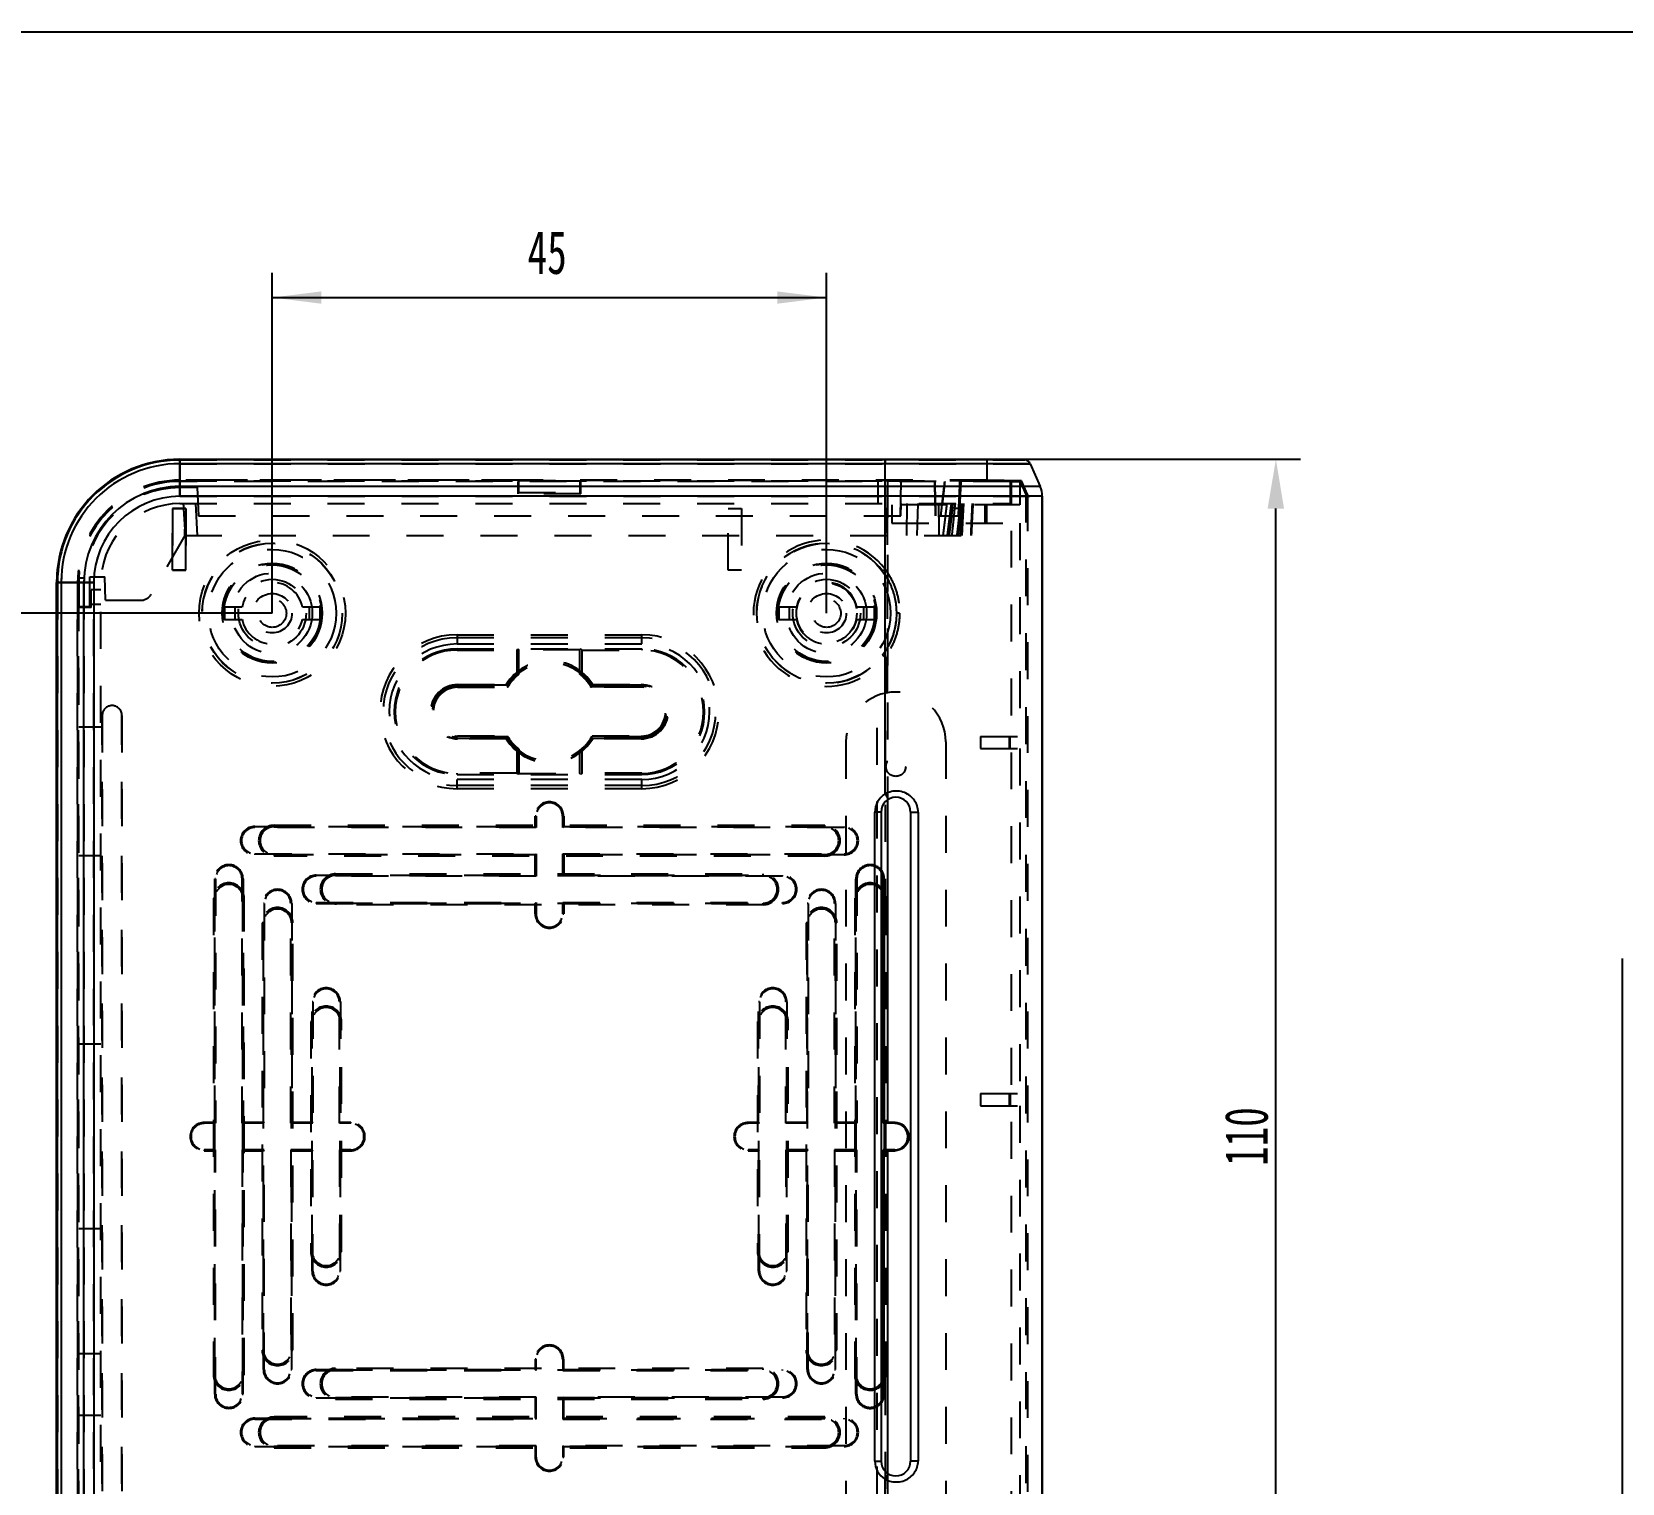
# Model space of a CAD drawing. Header units: millimetres. Extents: x 70 to 542, y 32 to 464.
# Drawn here: x 143.2 to 272.3, y 346.6 to 464.5 of the extents above; entities that cross this region are included whole.
import ezdxf

# ---------------------------------------------------------------- set-up
doc = ezdxf.new("R2010")
doc.units = ezdxf.units.MM
doc.header["$PDSIZE"] = -5
doc.linetypes.add('EB_DASH', pattern=[6, 3, -3])
doc.layers.get('Defpoints').update_dxf_attribs({"linetype": 'CONTINUOUS'})
for name, color, linetype in [('1', 7, 'CONTINUOUS'), ('1_DXF_CONTINUOUS_LINE', 7, 'CONTINUOUS'), ('1_DXF_HIDDEN_LINE', 7, 'CONTINUOUS'), ('2_DXF_CONTINUOUS_LINE', 7, 'CONTINUOUS'), ('2_DXF_HIDDEN_LINE', 7, 'CONTINUOUS'), ('3_DXF_HIDDEN_LINE', 7, 'CONTINUOUS'), ('4_DXF_HIDDEN_LINE', 7, 'CONTINUOUS'), ('CAXA4', 3, 'CONTINUOUS'), ('TOP', 7, 'CONTINUOUS')]:
    doc.layers.add(name, color=color, linetype=linetype)
doc.styles.add('标准', font='', dxfattribs={"width": 0.667})
doc.styles.get('标准').set_extended_font_data('仿宋_GB2312')
doc.dimstyles.new('标准', dxfattribs={"dimtxt": 3.5, "dimasz": 4, "dimexe": 2, "dimexo": 0, "dimtad": 1, "dimdec": 1, "dimdsep": 46, "dimtxsty": '标准', "dimcen": 0, "dimdle": 6, "dimazin": 0, "dimtfac": 1, "dimtdec": 3, "dimtmove": 0, "dimatfit": 3, "dimfxl": 1, "dimtolj": 1, "dimtzin": 0, "dimarcsym": 0})

# ---------------------------------------------------------------- blocks, each defined once
blk = doc.blocks.new('*D0')
at = {"layer": 'CAXA4', "linetype": 'Continuous'}
for points in [[(162.71, 442.87), (166.71, 442.37), (166.71, 443.37)], [(207.71, 442.87), (203.71, 442.37), (203.71, 443.37)]]:
    blk.add_hatch(color=0, dxfattribs=at).paths.add_polyline_path(points, flags=0)
at = {"layer": 'CAXA4', "color": 0, "linetype": 'Continuous'}
for p, q in [((162.71, 417.24), (162.71, 444.87)), ((207.71, 417.24), (207.71, 444.87)), ((162.71, 442.87), (207.71, 442.87))]:
    blk.add_line(p, q, dxfattribs=at)
at = {"layer": 'CAXA4', "color": 0, "linetype": 'Continuous', "insert": (183.44, 448.29), "char_height": 3.5, "attachment_point": 1, "style": '标准'}
blk.add_mtext('\\f仿宋_GB2312|b0|i0|p34;45', dxfattribs=at)
blk = doc.blocks.new('*D1')
at = {"layer": 'CAXA4', "linetype": 'Continuous'}
for points in [[(129.01, 417.24), (128.51, 413.24), (129.51, 413.24)], [(129.01, 332.24), (128.51, 336.24), (129.51, 336.24)]]:
    blk.add_hatch(color=0, dxfattribs=at).paths.add_polyline_path(points, flags=0)
at = {"layer": 'CAXA4', "color": 0, "linetype": 'Continuous'}
for p, q in [((162.71, 417.24), (127.01, 417.24)), ((129.01, 417.24), (129.01, 332.24)), ((162.71, 332.24), (127.01, 332.24))]:
    blk.add_line(p, q, dxfattribs=at)
at = {"layer": 'CAXA4', "color": 0, "linetype": 'Continuous', "insert": (123.59, 372.97), "char_height": 3.5, "attachment_point": 1, "rotation": 90, "style": '标准'}
blk.add_mtext('\\f仿宋_GB2312|b0|i0|p34;85', dxfattribs=at)
blk = doc.blocks.new('*D10')
at = {"layer": 'Defpoints', "color": 0}
for p in [(187.96, 429.74), (244.18, 429.74), (187.96, 319.74)]:
    blk.add_point(p, dxfattribs=at)
at = {"layer": 'TOP', "color": 0, "lineweight": -2}
for p, q in [((187.96, 429.74), (246.18, 429.74)), ((244.18, 323.74), (244.18, 425.74)), ((187.96, 319.74), (246.18, 319.74))]:
    blk.add_line(p, q, dxfattribs=at)
at = {"layer": 'TOP', "color": 0}
for points in [[(243.51, 425.74), (244.84, 425.74), (244.18, 429.74)], [(243.51, 323.74), (244.84, 323.74), (244.18, 319.74)]]:
    blk.add_solid(points, dxfattribs=at)
at = {"layer": 'TOP', "color": 0, "insert": (241.8, 374.74), "char_height": 3.5, "attachment_point": 5, "rotation": 90, "style": '标准'}
blk.add_mtext('\\A1;110', dxfattribs=at)

msp = doc.modelspace()

# ---------------------------------------------------------------- linework, layer by layer
at = {"layer": '1', "color": 7, "linetype": 'Continuous'}
msp.add_line((272.29, 389.21), (272.29, 285.24), dxfattribs=at)
at = {"layer": '1_DXF_CONTINUOUS_LINE', "color": 7, "linetype": 'Continuous'}
for p, q in [((224.24, 429.38), (225.05, 427.53)), ((225.21, 322.76), (225.21, 426.73)), ((212.66, 402.08), (212.66, 375.9)), ((212.39, 395.67), (212.31, 395.67)), ((212.31, 375.82), (212.31, 395.67)), ((212.39, 395.67), (212.39, 375.9)), ((212.39, 394.09), (212.37, 394.09)), ((212.37, 394.09), (212.37, 375.87)), ((212.39, 375.9), (212.31, 375.82)), ((213.24, 375.82), (212.31, 375.82)), ((212.39, 375.9), (212.66, 375.9)), ((213.24, 375.82), (213.24, 375.9)), ((213.24, 373.67), (212.31, 373.67)), ((212.31, 373.67), (212.39, 373.59)), ((212.31, 373.67), (212.31, 353.82)), ((212.37, 355.39), (212.37, 373.62)), ((212.39, 373.59), (212.66, 373.59)), ((212.39, 353.82), (212.39, 373.59)), ((212.66, 373.59), (212.66, 347.41)), ((213.24, 373.59), (213.24, 373.67)), ((212.37, 355.39), (212.39, 355.39)), ((212.31, 353.82), (212.39, 353.82))]:
    msp.add_line(p, q, dxfattribs=at)
for centre, radius, start, end in [((223.78, 429.18), 0.5, 23.5404, 88.7297), ((223.21, 426.73), 2, 0.0047, 23.5438), ((211.24, 395.67), 1.15, 0, 39.1716), ((211.24, 395.67), 1.07, 0, 32.5639), ((213.24, 374.74), 1.07, 270, 90), ((211.24, 353.82), 1.15, 320.718, 360), ((211.24, 353.82), 1.07, 327.2875, 360)]:
    msp.add_arc(centre, radius, start, end, dxfattribs=at)
for points, knots in [([(212.66, 375.9), (212.73, 375.9), (212.86, 375.9), (213.05, 375.9), (213.18, 375.9), (213.24, 375.9)], [0, 0, 0, 0, 0.1917676, 0.3834291, 0.5750007, 0.5750007, 0.5750007, 0.5750007]), ([(213.24, 375.9), (213.37, 375.9), (213.64, 375.85), (213.99, 375.65), (214.25, 375.33), (214.39, 374.95), (214.39, 374.54), (214.25, 374.15), (213.99, 373.84), (213.64, 373.64), (213.37, 373.59), (213.24, 373.59)], [0, 0, 0, 0, 0.390692, 0.793162, 1.195549, 1.596452, 1.996956, 2.397821, 2.800331, 3.202329, 3.592027, 3.592027, 3.592027, 3.592027]), ([(212.66, 373.59), (212.73, 373.59), (212.86, 373.59), (213.05, 373.59), (213.18, 373.59), (213.24, 373.59)], [0, 0, 0, 0, 0.1917676, 0.3834291, 0.5750007, 0.5750007, 0.5750007, 0.5750007])]:
    msp.add_open_spline(points, degree=3, knots=knots, dxfattribs=at)
at = {"layer": '1_DXF_HIDDEN_LINE', "color": 8, "linetype": 'EB_DASH'}
for p, q in [((155.21, 429.74), (155.21, 429.68)), ((155.21, 429.74), (220.71, 429.74)), ((155.21, 429.68), (223.79, 429.68)), ((155.22, 426.73), (155.22, 429.38)), ((155.22, 429.38), (224.24, 429.38)), ((212.46, 427.53), (212.46, 429.74)), ((220.71, 429.74), (220.71, 428.04)), ((220.71, 429.74), (223.79, 429.68)), ((182.71, 428.04), (155.21, 428.04)), ((155.21, 427.99), (212.46, 427.99)), ((225.05, 427.53), (155.22, 427.53)), ((182.71, 428.04), (182.71, 427.04)), ((182.71, 428.02), (187.71, 428.02)), ((187.71, 427.04), (187.71, 428.04)), ((187.71, 428.04), (220.71, 428.04)), ((212.66, 427.99), (212.66, 402.08)), ((222.71, 428), (220.71, 428.04)), ((222.71, 426.04), (222.71, 428)), ((223.47, 427.88), (222.71, 427.9)), ((223.91, 426.87), (223.47, 427.88)), ((155.22, 426.73), (225.21, 426.73)), ((182.71, 427.04), (187.71, 427.04)), ((212.46, 426.73), (212.46, 420.81)), ((213.01, 426.04), (213.01, 424.54)), ((222.71, 426.04), (213.01, 426.04)), ((220.71, 424.54), (220.71, 426.04)), ((223.91, 322.61), (223.91, 426.87)), ((154.61, 425.74), (154.61, 420.74)), ((155.71, 425.74), (154.61, 425.74)), ((155.71, 420.74), (155.71, 425.74)), ((199.71, 420.74), (199.71, 425.74)), ((199.71, 425.74), (200.81, 425.74)), ((200.81, 425.74), (200.81, 420.74)), ((213.01, 424.54), (222.71, 424.54)), ((222.71, 324.94), (222.71, 424.54)), ((145.21, 329.74), (145.21, 419.74)), ((145.28, 419.74), (145.21, 419.74)), ((145.28, 419.74), (145.28, 329.74)), ((145.58, 419.74), (145.58, 329.75)), ((148.23, 419.74), (145.58, 419.74)), ((146.91, 419.74), (146.91, 329.74)), ((146.97, 419.74), (146.91, 419.74)), ((146.97, 419.74), (146.97, 329.74)), ((147.43, 419.74), (147.43, 329.75)), ((148.23, 329.75), (148.23, 419.74)), ((154.61, 420.74), (155.71, 420.74)), ((200.81, 420.74), (199.71, 420.74)), ((212.46, 420.81), (212.26, 420.66)), ((213.63, 417.24), (213.4, 417.24)), ((177.71, 415.49), (177.71, 414.74)), ((177.71, 415.49), (192.71, 415.49)), ((192.71, 415.24), (177.71, 415.24)), ((177.71, 414.74), (192.71, 414.74)), ((192.71, 414.74), (192.71, 415.49)), ((177.71, 414.25), (177.71, 414.34)), ((177.71, 414.34), (192.71, 414.34)), ((177.71, 414.25), (182.56, 414.25)), ((182.56, 414.25), (182.66, 414.34)), ((182.56, 414.25), (182.56, 412.37)), ((182.66, 414.34), (182.74, 414.27)), ((182.74, 412.29), (182.74, 414.27)), ((187.69, 414.27), (182.74, 414.27)), ((187.77, 414.34), (187.69, 414.27)), ((187.69, 412.29), (187.69, 414.27)), ((187.77, 414.34), (187.86, 414.25)), ((187.86, 412.37), (187.86, 414.25)), ((187.86, 414.25), (192.71, 414.25)), ((192.71, 414.34), (192.71, 414.25)), ((212.26, 413.83), (212.46, 413.68)), ((212.46, 413.68), (212.46, 394.36)), ((177.76, 411.45), (177.76, 411.39)), ((177.76, 411.45), (181.69, 411.45)), ((181.72, 411.39), (177.76, 411.39)), ((177.76, 411.29), (177.76, 411.22)), ((177.76, 411.29), (181.78, 411.29)), ((177.76, 411.22), (181.82, 411.22)), ((192.66, 411.22), (188.61, 411.22)), ((188.65, 411.29), (192.66, 411.29)), ((192.66, 411.39), (188.71, 411.39)), ((188.73, 411.45), (192.66, 411.45)), ((192.66, 411.39), (192.66, 411.45)), ((192.66, 411.22), (192.66, 411.29)), ((148.91, 340.54), (148.91, 408.94)), ((150.51, 408.94), (150.51, 340.54)), ((177.76, 407.27), (177.76, 407.19)), ((177.76, 407.27), (181.82, 407.27)), ((181.78, 407.19), (177.76, 407.19)), ((177.76, 407.09), (177.76, 407.04)), ((177.76, 407.09), (181.72, 407.09)), ((181.69, 407.04), (177.76, 407.04)), ((192.66, 407.19), (188.65, 407.19)), ((188.69, 407.27), (192.66, 407.27)), ((188.71, 407.09), (192.66, 407.09)), ((192.66, 407.04), (188.73, 407.04)), ((192.66, 407.19), (192.66, 407.27)), ((192.66, 407.04), (192.66, 407.09)), ((182.56, 406.12), (182.56, 404.24)), ((182.74, 406.2), (182.74, 404.22)), ((187.69, 404.22), (187.69, 406.1)), ((187.86, 404.24), (187.86, 406.12)), ((177.71, 404.14), (177.71, 404.24)), ((182.56, 404.24), (177.71, 404.24)), ((177.71, 404.14), (192.71, 404.14)), ((182.66, 404.14), (182.56, 404.24)), ((182.74, 404.22), (182.66, 404.14)), ((182.74, 404.22), (187.69, 404.22)), ((187.77, 404.14), (187.69, 404.22)), ((187.86, 404.24), (187.77, 404.14)), ((192.71, 404.24), (187.86, 404.24)), ((192.71, 404.24), (192.71, 404.14)), ((177.71, 402.99), (177.71, 403.74)), ((192.71, 403.74), (177.71, 403.74)), ((192.71, 403.24), (177.71, 403.24)), ((192.71, 402.99), (177.71, 402.99)), ((192.71, 402.99), (192.71, 403.74)), ((184.06, 399.92), (184.06, 400.77)), ((184.14, 400.77), (184.06, 400.77)), ((184.14, 400.77), (184.14, 399.84)), ((186.29, 399.84), (186.29, 400.77)), ((186.37, 400.77), (186.29, 400.77)), ((186.37, 400.77), (186.37, 399.92)), ((161.29, 399.92), (161.29, 399.84)), ((161.29, 399.92), (184.06, 399.92)), ((184.14, 399.84), (161.29, 399.84)), ((162.86, 400.02), (162.86, 399.9)), ((162.86, 400.02), (207.56, 400.02)), ((162.86, 399.9), (207.56, 399.9)), ((184.14, 399.84), (184.06, 399.92)), ((186.29, 399.84), (186.37, 399.92)), ((209.14, 399.84), (186.29, 399.84)), ((186.37, 399.92), (209.14, 399.92)), ((207.56, 399.9), (207.56, 400.02)), ((209.14, 399.84), (209.14, 399.92)), ((161.29, 397.69), (161.29, 397.62)), ((161.29, 397.69), (184.14, 397.69)), ((184.06, 397.62), (161.29, 397.62)), ((162.86, 397.64), (162.86, 397.52)), ((162.86, 397.64), (207.56, 397.64)), ((184.06, 397.62), (184.14, 397.69)), ((184.06, 395.97), (184.06, 397.62)), ((184.14, 397.69), (184.14, 395.89)), ((186.29, 395.89), (186.29, 397.69)), ((186.29, 397.69), (186.37, 397.62)), ((186.29, 397.69), (209.14, 397.69)), ((186.37, 397.62), (186.37, 395.97)), ((209.14, 397.62), (186.37, 397.62)), ((207.56, 397.52), (207.56, 397.64)), ((209.14, 397.62), (209.14, 397.69)), ((207.56, 397.52), (162.86, 397.52)), ((158.04, 375.9), (158.04, 395.67)), ((158.11, 395.67), (158.04, 395.67)), ((158.11, 395.67), (158.11, 375.82)), ((160.26, 375.82), (160.26, 395.67)), ((160.34, 395.67), (160.26, 395.67)), ((160.34, 395.67), (160.34, 375.9)), ((166.29, 395.97), (166.29, 395.89)), ((166.29, 395.97), (184.06, 395.97)), ((184.14, 395.89), (166.29, 395.89)), ((167.86, 396.07), (167.86, 395.95)), ((167.86, 396.07), (202.56, 396.07)), ((167.86, 395.95), (202.56, 395.95)), ((184.14, 395.89), (184.06, 395.97)), ((186.37, 395.97), (186.29, 395.89)), ((204.14, 395.89), (186.29, 395.89)), ((186.37, 395.97), (204.14, 395.97)), ((202.56, 395.95), (202.56, 396.07)), ((204.14, 395.89), (204.14, 395.97)), ((210.16, 395.67), (210.09, 395.67)), ((210.09, 375.9), (210.09, 395.67)), ((210.16, 395.67), (210.16, 375.82)), ((157.94, 394.09), (157.94, 355.39)), ((158.06, 394.09), (157.94, 394.09)), ((158.06, 355.39), (158.06, 394.09)), ((160.32, 355.39), (160.32, 394.09)), ((160.44, 394.09), (160.32, 394.09)), ((160.44, 355.39), (160.44, 394.09)), ((166.29, 393.74), (166.29, 393.67)), ((166.29, 393.74), (184.14, 393.74)), ((184.06, 393.67), (184.14, 393.74)), ((184.14, 393.74), (184.14, 392.82)), ((186.29, 392.82), (186.29, 393.74)), ((186.37, 393.67), (186.29, 393.74)), ((186.29, 393.74), (204.14, 393.74)), ((204.14, 393.67), (204.14, 393.74)), ((210.11, 394.09), (209.99, 394.09)), ((209.99, 394.09), (209.99, 355.39)), ((210.11, 355.39), (210.11, 394.09)), ((212.49, 394.09), (212.39, 394.09)), ((212.49, 394.09), (212.49, 355.39)), ((161.99, 375.9), (161.99, 393.67)), ((162.06, 393.67), (161.99, 393.67)), ((162.06, 393.67), (162.06, 375.82)), ((164.21, 375.82), (164.21, 393.67)), ((164.29, 393.67), (164.21, 393.67)), ((164.29, 393.67), (164.29, 375.9)), ((166.29, 393.67), (184.06, 393.67)), ((167.86, 393.69), (167.86, 393.57)), ((167.86, 393.69), (202.56, 393.69)), ((202.56, 393.57), (167.86, 393.57)), ((184.06, 392.82), (184.06, 393.67)), ((184.06, 392.82), (184.14, 392.82)), ((186.29, 392.82), (186.37, 392.82)), ((186.37, 393.67), (186.37, 392.82)), ((186.37, 393.67), (204.14, 393.67)), ((202.56, 393.57), (202.56, 393.69)), ((206.14, 375.9), (206.14, 393.67)), ((206.21, 393.67), (206.14, 393.67)), ((206.21, 393.67), (206.21, 375.82)), ((208.36, 375.82), (208.36, 393.67)), ((208.44, 393.67), (208.36, 393.67)), ((208.44, 393.67), (208.44, 375.9)), ((161.89, 392.09), (161.89, 357.39)), ((162.01, 392.09), (161.89, 392.09)), ((162.01, 357.39), (162.01, 392.09)), ((164.27, 357.39), (164.27, 392.09)), ((164.39, 392.09), (164.27, 392.09)), ((164.39, 357.39), (164.39, 392.09)), ((206.16, 392.09), (206.04, 392.09)), ((206.04, 392.09), (206.04, 357.39)), ((206.16, 357.39), (206.16, 392.09)), ((208.54, 392.09), (208.42, 392.09)), ((208.42, 357.39), (208.42, 392.09)), ((208.54, 357.39), (208.54, 392.09)), ((165.94, 375.9), (165.94, 385.67)), ((166.01, 385.67), (165.94, 385.67)), ((166.01, 385.67), (166.01, 375.82)), ((168.16, 375.82), (168.16, 385.67)), ((168.24, 385.67), (168.16, 385.67)), ((168.24, 385.67), (168.24, 375.9)), ((202.26, 385.67), (202.19, 385.67)), ((202.19, 375.9), (202.19, 385.67)), ((202.26, 385.67), (202.26, 375.82)), ((204.49, 385.67), (204.41, 385.67)), ((204.41, 375.82), (204.41, 385.67)), ((204.49, 385.67), (204.49, 375.9)), ((165.84, 384.09), (165.84, 365.39)), ((165.96, 384.09), (165.84, 384.09)), ((165.96, 365.39), (165.96, 384.09)), ((168.22, 365.39), (168.22, 384.09)), ((168.34, 384.09), (168.22, 384.09)), ((168.34, 365.39), (168.34, 384.09)), ((202.21, 384.09), (202.09, 384.09)), ((202.09, 384.09), (202.09, 365.39)), ((202.21, 365.39), (202.21, 384.09)), ((204.59, 384.09), (204.47, 384.09)), ((204.47, 365.39), (204.47, 384.09)), ((204.59, 365.39), (204.59, 384.09)), ((157.19, 375.9), (157.19, 375.82)), ((157.19, 375.9), (158.04, 375.9)), ((158.11, 375.82), (157.19, 375.82)), ((158.04, 375.9), (158.11, 375.82)), ((160.34, 375.9), (160.26, 375.82)), ((162.06, 375.82), (160.26, 375.82)), ((160.34, 375.9), (161.99, 375.9)), ((162.06, 375.82), (161.99, 375.9)), ((164.29, 375.9), (164.21, 375.82)), ((166.01, 375.82), (164.21, 375.82)), ((164.29, 375.9), (165.94, 375.9)), ((166.01, 375.82), (165.94, 375.9)), ((168.24, 375.9), (168.16, 375.82)), ((169.09, 375.82), (168.16, 375.82)), ((168.24, 375.9), (169.09, 375.9)), ((169.09, 375.82), (169.09, 375.9)), ((201.34, 375.9), (202.19, 375.9)), ((201.34, 375.9), (201.34, 375.82)), ((202.26, 375.82), (201.34, 375.82)), ((202.26, 375.82), (202.19, 375.9)), ((204.49, 375.9), (204.41, 375.82)), ((206.21, 375.82), (204.41, 375.82)), ((204.49, 375.9), (206.14, 375.9)), ((206.21, 375.82), (206.14, 375.9)), ((208.36, 375.82), (208.44, 375.9)), ((210.16, 375.82), (208.36, 375.82)), ((208.44, 375.9), (210.09, 375.9)), ((210.16, 375.82), (210.09, 375.9)), ((212.37, 375.87), (212.37, 373.62)), ((157.19, 373.67), (157.19, 373.59)), ((158.11, 373.67), (157.19, 373.67)), ((157.19, 373.59), (158.04, 373.59)), ((158.04, 373.59), (158.11, 373.67)), ((158.04, 353.82), (158.04, 373.59)), ((158.11, 353.82), (158.11, 373.67)), ((160.26, 373.67), (160.26, 353.82)), ((160.26, 373.67), (160.34, 373.59)), ((162.06, 373.67), (160.26, 373.67)), ((160.34, 353.82), (160.34, 373.59)), ((160.34, 373.59), (161.99, 373.59)), ((161.99, 373.59), (162.06, 373.67)), ((161.99, 355.82), (161.99, 373.59)), ((162.06, 355.82), (162.06, 373.67)), ((164.21, 373.67), (164.21, 355.82)), ((164.21, 373.67), (164.29, 373.59)), ((166.01, 373.67), (164.21, 373.67)), ((164.29, 355.82), (164.29, 373.59)), ((164.29, 373.59), (165.94, 373.59)), ((165.94, 373.59), (166.01, 373.67)), ((165.94, 363.82), (165.94, 373.59)), ((166.01, 363.82), (166.01, 373.67)), ((168.16, 373.67), (168.16, 363.82)), ((168.16, 373.67), (168.24, 373.59)), ((169.09, 373.67), (168.16, 373.67)), ((168.24, 363.82), (168.24, 373.59)), ((168.24, 373.59), (169.09, 373.59)), ((169.09, 373.59), (169.09, 373.67)), ((202.26, 373.67), (201.34, 373.67)), ((201.34, 373.67), (201.34, 373.59)), ((201.34, 373.59), (202.19, 373.59)), ((202.19, 373.59), (202.26, 373.67)), ((202.19, 363.82), (202.19, 373.59)), ((202.26, 363.82), (202.26, 373.67)), ((206.21, 373.67), (204.41, 373.67)), ((204.41, 373.67), (204.49, 373.59)), ((204.41, 373.67), (204.41, 363.82)), ((204.49, 373.59), (206.14, 373.59)), ((204.49, 363.82), (204.49, 373.59)), ((206.14, 373.59), (206.21, 373.67)), ((206.14, 355.82), (206.14, 373.59)), ((206.21, 355.82), (206.21, 373.67)), ((210.16, 373.67), (208.36, 373.67)), ((208.44, 373.59), (208.36, 373.67)), ((208.36, 373.67), (208.36, 355.82)), ((208.44, 373.59), (210.09, 373.59)), ((208.44, 355.82), (208.44, 373.59)), ((210.09, 373.59), (210.16, 373.67)), ((210.09, 353.82), (210.09, 373.59)), ((210.16, 353.82), (210.16, 373.67)), ((165.84, 365.39), (165.96, 365.39)), ((168.22, 365.39), (168.34, 365.39)), ((202.09, 365.39), (202.21, 365.39)), ((204.47, 365.39), (204.59, 365.39)), ((165.94, 363.82), (166.01, 363.82)), ((168.16, 363.82), (168.24, 363.82)), ((202.19, 363.82), (202.26, 363.82)), ((204.41, 363.82), (204.49, 363.82)), ((161.89, 357.39), (162.01, 357.39)), ((164.27, 357.39), (164.39, 357.39)), ((184.14, 356.67), (184.06, 356.67)), ((184.06, 356.67), (184.06, 355.82)), ((184.14, 355.74), (184.14, 356.67)), ((186.37, 356.67), (186.29, 356.67)), ((186.29, 356.67), (186.29, 355.74)), ((186.37, 355.82), (186.37, 356.67)), ((206.04, 357.39), (206.16, 357.39)), ((208.42, 357.39), (208.54, 357.39)), ((157.94, 355.39), (158.06, 355.39)), ((160.32, 355.39), (160.44, 355.39)), ((161.99, 355.82), (162.06, 355.82)), ((164.21, 355.82), (164.29, 355.82)), ((166.29, 355.82), (166.29, 355.74)), ((166.29, 355.82), (184.06, 355.82)), ((166.29, 355.74), (184.14, 355.74)), ((202.56, 355.92), (167.86, 355.92)), ((167.86, 355.92), (167.86, 355.8)), ((167.86, 355.8), (202.56, 355.8)), ((184.14, 355.74), (184.06, 355.82)), ((186.29, 355.74), (186.37, 355.82)), ((186.29, 355.74), (204.14, 355.74)), ((186.37, 355.82), (204.14, 355.82)), ((202.56, 355.8), (202.56, 355.92)), ((204.14, 355.74), (204.14, 355.82)), ((206.14, 355.82), (206.21, 355.82)), ((208.36, 355.82), (208.44, 355.82)), ((209.99, 355.39), (210.11, 355.39)), ((212.39, 355.39), (212.49, 355.39)), ((212.46, 355.13), (212.46, 335.81)), ((158.04, 353.82), (158.11, 353.82)), ((160.26, 353.82), (160.34, 353.82)), ((210.09, 353.82), (210.16, 353.82)), ((166.29, 353.59), (166.29, 353.52)), ((184.14, 353.59), (166.29, 353.59)), ((166.29, 353.52), (184.06, 353.52)), ((167.86, 353.54), (202.56, 353.54)), ((167.86, 353.54), (167.86, 353.42)), ((167.86, 353.42), (202.56, 353.42)), ((184.06, 353.52), (184.14, 353.59)), ((184.06, 353.52), (184.06, 351.87)), ((184.14, 351.79), (184.14, 353.59)), ((204.14, 353.59), (186.29, 353.59)), ((186.37, 353.52), (186.29, 353.59)), ((186.29, 353.59), (186.29, 351.79)), ((186.37, 353.52), (204.14, 353.52)), ((186.37, 351.87), (186.37, 353.52)), ((202.56, 353.42), (202.56, 353.54)), ((204.14, 353.52), (204.14, 353.59)), ((161.29, 351.87), (161.29, 351.79)), ((161.29, 351.87), (184.06, 351.87)), ((161.29, 351.79), (184.14, 351.79)), ((162.86, 351.97), (162.86, 351.85)), ((207.56, 351.97), (162.86, 351.97)), ((162.86, 351.85), (207.56, 351.85)), ((184.06, 351.87), (184.14, 351.79)), ((186.29, 351.79), (186.37, 351.87)), ((186.29, 351.79), (209.14, 351.79)), ((186.37, 351.87), (209.14, 351.87)), ((207.56, 351.85), (207.56, 351.97)), ((209.14, 351.79), (209.14, 351.87)), ((161.29, 349.64), (161.29, 349.57)), ((184.14, 349.64), (161.29, 349.64)), ((161.29, 349.57), (184.06, 349.57)), ((162.86, 349.59), (162.86, 349.47)), ((162.86, 349.59), (207.56, 349.59)), ((162.86, 349.47), (207.56, 349.47)), ((184.06, 349.57), (184.14, 349.64)), ((184.06, 349.57), (184.06, 348.72)), ((184.06, 348.72), (184.14, 348.72)), ((184.14, 348.72), (184.14, 349.64)), ((209.14, 349.64), (186.29, 349.64)), ((186.37, 349.57), (186.29, 349.64)), ((186.29, 349.64), (186.29, 348.72)), ((186.29, 348.72), (186.37, 348.72)), ((186.37, 349.57), (209.14, 349.57)), ((186.37, 348.72), (186.37, 349.57)), ((207.56, 349.47), (207.56, 349.59)), ((209.14, 349.57), (209.14, 349.64)), ((212.66, 347.41), (212.66, 321.5))]:
    msp.add_line(p, q, dxfattribs=at)
for centre, radius in [((162.71, 417.24), 5.94), ((162.71, 417.24), 5.69), ((162.71, 417.24), 5.68), ((162.71, 417.24), 5.18), ((207.71, 417.24), 5.68), ((207.71, 417.24), 5.18), ((162.71, 417.24), 4.06), ((162.71, 417.24), 4), ((162.71, 417.24), 3.92), ((207.71, 417.24), 4.06), ((207.71, 417.24), 4), ((207.71, 417.24), 3.92), ((162.71, 417.24), 3.25), ((162.71, 417.24), 2.75), ((207.71, 417.24), 3.25), ((207.71, 417.24), 2.75), ((207.71, 417.24), 2.45), ((162.71, 417.24), 1.6), ((207.71, 417.24), 1.6)]:
    msp.add_circle(centre, radius, dxfattribs=at)
for centre, radius, start, end in [((155.21, 419.74), 10, 90.0011, 179.9989), ((155.21, 419.74), 9.93, 90.0001, 179.9999), ((155.22, 419.74), 9.64, 90.0013, 179.9982), ((155.21, 419.74), 8.3, 90.0001, 179.9999), ((155.21, 419.74), 8.24, 90.0001, 179.9999), ((155.22, 419.74), 7.79, 90.0163, 179.9833), ((155.22, 419.74), 6.99, 90.0217, 179.9778), ((207.71, 417.24), 5.94, 36.8666, 323.1334), ((207.71, 417.24), 5.69, 36.8666, 323.1334), ((177.71, 409.24), 6.25, 90, 270), ((177.71, 409.24), 6, 90, 270), ((177.71, 409.24), 5.5, 90, 270), ((192.71, 409.24), 6.25, 270, 90), ((192.71, 409.24), 6, 270, 90), ((192.71, 409.24), 5.5, 270, 90), ((177.71, 409.24), 5.1, 90, 270), ((177.71, 409.24), 5.01, 90, 270), ((185.21, 409.24), 4.15, 32.0288, 147.9712), ((185.21, 409.24), 4, 30.8305, 149.1695), ((192.71, 409.24), 5.1, 270, 90), ((192.71, 409.24), 5.01, 270, 90), ((185.21, 409.24), 4.1, 130.2714, 148.3761), ((185.21, 409.24), 3.93, 129.1117, 149.7754), ((185.21, 409.24), 3.93, 30.2246, 50.8883), ((185.21, 409.24), 4.1, 31.6239, 49.7286), ((177.76, 409.24), 2.2, 90, 270), ((177.76, 409.24), 2.15, 90, 270), ((177.76, 409.24), 2.05, 90, 270), ((177.76, 409.24), 1.98, 90, 270), ((192.66, 409.24), 2.2, 270, 90), ((192.66, 409.24), 2.15, 270, 90), ((192.66, 409.24), 2.05, 270, 90), ((192.66, 409.24), 1.98, 270, 90), ((149.71, 408.94), 0.8, 0, 180), ((185.21, 409.24), 4.15, 212.0288, 327.9712), ((185.21, 409.24), 4.1, 211.6239, 229.7286), ((185.21, 409.24), 4, 210.8305, 330.3858), ((185.21, 409.24), 3.93, 210.2246, 230.8883), ((185.21, 409.24), 4.1, 310.2714, 328.3761), ((185.21, 400.77), 1.15, 0, 180), ((185.21, 400.77), 1.07, 0, 180), ((161.29, 398.77), 1.15, 90, 270), ((161.29, 398.77), 1.07, 90, 270), ((162.86, 398.77), 1.25, 90, 270), ((162.86, 398.77), 1.13, 90, 270), ((207.56, 398.77), 1.25, 270, 90), ((207.56, 398.77), 1.13, 270, 90), ((209.14, 398.77), 1.15, 270, 90), ((209.14, 398.77), 1.07, 270, 90), ((159.19, 395.67), 1.15, 0, 180), ((159.19, 395.67), 1.07, 0, 180), ((211.24, 395.67), 1.15, 39.1716, 180), ((211.24, 395.67), 1.07, 32.5639, 180), ((159.19, 394.09), 1.25, 0, 180), ((159.19, 394.09), 1.13, 0, 180), ((166.29, 394.82), 1.15, 90, 270), ((166.29, 394.82), 1.07, 90, 270), ((167.86, 394.82), 1.25, 90, 270), ((167.86, 394.82), 1.13, 90, 270), ((202.56, 394.82), 1.25, 270, 90), ((202.56, 394.82), 1.13, 270, 90), ((204.14, 394.82), 1.15, 270, 90), ((204.14, 394.82), 1.07, 270, 90), ((211.24, 394.09), 1.25, 12.175, 180), ((211.24, 394.09), 1.13, 0, 180), ((163.14, 393.67), 1.15, 0, 180), ((163.14, 393.67), 1.07, 0, 180), ((207.29, 393.67), 1.15, 0, 180), ((207.29, 393.67), 1.07, 0, 180), ((163.14, 392.09), 1.25, 0, 180), ((163.14, 392.09), 1.13, 0, 180), ((185.21, 392.82), 1.15, 180, 360), ((185.21, 392.82), 1.07, 180, 360), ((207.29, 392.09), 1.25, 0, 180), ((207.29, 392.09), 1.13, 0, 180), ((167.09, 385.67), 1.15, 0, 180), ((167.09, 385.67), 1.07, 0, 180), ((203.34, 385.67), 1.15, 0, 180), ((203.34, 385.67), 1.07, 0, 180), ((167.09, 384.09), 1.25, 0, 180), ((167.09, 384.09), 1.13, 0, 180), ((203.34, 384.09), 1.25, 0, 180), ((203.34, 384.09), 1.13, 0, 180), ((157.19, 374.74), 1.15, 90, 270), ((157.19, 374.74), 1.07, 90, 270), ((169.09, 374.74), 1.15, 270, 90), ((169.09, 374.74), 1.07, 270, 90), ((201.34, 374.74), 1.15, 90, 270), ((201.34, 374.74), 1.07, 90, 270), ((167.09, 365.39), 1.25, 180, 0), ((167.09, 365.39), 1.13, 180, 0), ((203.34, 365.39), 1.25, 180, 360), ((203.34, 365.39), 1.13, 180, 360), ((167.09, 363.82), 1.15, 180, 0), ((167.09, 363.82), 1.07, 180, 0), ((203.34, 363.82), 1.15, 180, 360), ((203.34, 363.82), 1.07, 180, 360), ((185.21, 356.67), 1.15, 0, 180), ((185.21, 356.67), 1.07, 0, 180), ((163.14, 357.39), 1.25, 180, 0), ((163.14, 357.39), 1.13, 180, 0), ((207.29, 357.39), 1.25, 180, 360), ((207.29, 357.39), 1.13, 180, 0), ((159.19, 355.39), 1.25, 180, 0), ((159.19, 355.39), 1.13, 180, 0), ((163.14, 355.82), 1.15, 180, 0), ((163.14, 355.82), 1.07, 180, 0), ((166.29, 354.67), 1.15, 90, 270), ((166.29, 354.67), 1.07, 90, 270), ((167.86, 354.67), 1.25, 90, 270), ((167.86, 354.67), 1.13, 90, 270), ((202.56, 354.67), 1.25, 270, 90), ((202.56, 354.67), 1.13, 270, 90), ((204.14, 354.67), 1.15, 270, 90), ((204.14, 354.67), 1.07, 270, 90), ((207.29, 355.82), 1.15, 180, 0), ((207.29, 355.82), 1.07, 180, 0), ((211.24, 355.39), 1.25, 180, 347.825), ((211.24, 355.39), 1.13, 180, 0), ((159.19, 353.82), 1.15, 180, 360), ((159.19, 353.82), 1.07, 180, 0), ((211.24, 353.82), 1.15, 180, 320.718), ((211.24, 353.82), 1.07, 180, 327.2875), ((161.29, 350.72), 1.15, 90, 270), ((161.29, 350.72), 1.07, 90, 270), ((162.86, 350.72), 1.25, 90, 270), ((162.86, 350.72), 1.13, 90, 270), ((207.56, 350.72), 1.25, 270, 90), ((207.56, 350.72), 1.13, 270, 90), ((209.14, 350.72), 1.15, 270, 90), ((209.14, 350.72), 1.07, 270, 90), ((185.21, 348.72), 1.15, 180, 0), ((185.21, 348.72), 1.07, 180, 0)]:
    msp.add_arc(centre, radius, start, end, dxfattribs=at)
for points, knots in [([(155.21, 429.68), (155.22, 429.66), (155.21, 429.61), (155.22, 429.51), (155.22, 429.43), (155.22, 429.38)], [0, 0, 0, 0, 0.0397513, 0.1448591, 0.3002325, 0.3002325, 0.3002325, 0.3002325]), ([(212.46, 429.38), (212.46, 429.43), (212.46, 429.51), (212.47, 429.61), (212.46, 429.66), (212.46, 429.68)], [0, 0, 0, 0, 0.1556745, 0.260669, 0.3002025, 0.3002025, 0.3002025, 0.3002025]), ([(212.66, 427.99), (212.64, 427.99), (212.6, 427.99), (212.53, 427.99), (212.49, 427.99), (212.46, 427.99)], [0, 0, 0, 0, 0.0666831, 0.1333515, 0.2, 0.2, 0.2, 0.2]), ([(212.46, 426.73), (212.46, 426.82), (212.46, 427), (212.46, 427.26), (212.46, 427.44), (212.46, 427.53)], [0, 0, 0, 0, 0.2730825, 0.5410202, 0.7987688, 0.7987688, 0.7987688, 0.7987688]), ([(220.71, 427.98), (220.6, 427.98), (219.93, 427.98), (218.64, 427.98), (216.78, 427.98), (214.76, 427.98), (213.37, 427.99), (212.66, 427.99)], [0, 0, 0, 0, 0.346267, 1.994217, 3.877369, 5.922519, 8.049974, 8.049974, 8.049974, 8.049974]), ([(222.71, 427.98), (222.38, 427.98), (221.72, 427.98), (221.05, 427.98), (220.71, 427.98)], [0, 0, 0, 0, 0.997425, 2.000027, 2.000027, 2.000027, 2.000027]), ([(145.58, 419.74), (145.53, 419.74), (145.44, 419.74), (145.35, 419.75), (145.3, 419.74), (145.28, 419.74)], [0, 0, 0, 0, 0.1556789, 0.2606799, 0.3002307, 0.3002307, 0.3002307, 0.3002307]), ([(213.4, 417.24), (213.4, 417.52), (213.36, 418.15), (213.12, 419.12), (212.72, 419.99), (212.4, 420.48), (212.26, 420.66)], [0, 0, 0, 0, 0.818384, 1.900952, 2.988464, 3.656206, 3.656206, 3.656206, 3.656206]), ([(212.46, 420.81), (212.71, 420.47), (213.14, 419.73), (213.54, 418.52), (213.63, 417.67), (213.63, 417.24)], [0, 0, 0, 0, 1.26208, 2.537118, 3.804848, 3.804848, 3.804848, 3.804848]), ([(212.26, 413.83), (212.4, 414.02), (212.74, 414.52), (213.14, 415.41), (213.36, 416.38), (213.4, 417), (213.4, 417.24)], [0, 0, 0, 0, 0.693764, 1.808347, 2.917641, 3.656095, 3.656095, 3.656095, 3.656095]), ([(213.63, 417.24), (213.63, 416.82), (213.54, 415.97), (213.14, 414.76), (212.71, 414.02), (212.46, 413.68)], [0, 0, 0, 0, 1.268288, 2.543308, 3.804848, 3.804848, 3.804848, 3.804848]), ([(182.66, 412.33), (182.65, 412.33), (182.63, 412.34), (182.6, 412.36), (182.58, 412.37), (182.56, 412.37)], [0, 0, 0, 0, 0.0366188, 0.0732498, 0.1098936, 0.1098936, 0.1098936, 0.1098936]), ([(182.74, 412.29), (182.73, 412.29), (182.71, 412.3), (182.69, 412.31), (182.67, 412.32), (182.66, 412.33)], [0, 0, 0, 0, 0.02704938, 0.05410507, 0.08116726, 0.08116726, 0.08116726, 0.08116726]), ([(187.76, 412.33), (187.76, 412.32), (187.74, 412.31), (187.72, 412.3), (187.7, 412.29), (187.69, 412.29)], [0, 0, 0, 0, 0.02706219, 0.05411787, 0.08116726, 0.08116726, 0.08116726, 0.08116726]), ([(187.86, 412.37), (187.85, 412.37), (187.83, 412.36), (187.8, 412.34), (187.78, 412.33), (187.76, 412.33)], [0, 0, 0, 0, 0.0366719, 0.0733029, 0.1098936, 0.1098936, 0.1098936, 0.1098936]), ([(181.72, 411.39), (181.72, 411.4), (181.71, 411.41), (181.7, 411.43), (181.7, 411.44), (181.69, 411.45)], [0, 0, 0, 0, 0.01998033, 0.03997061, 0.05997094, 0.05997094, 0.05997094, 0.05997094]), ([(181.78, 411.29), (181.78, 411.29), (181.79, 411.27), (181.81, 411.24), (181.82, 411.23), (181.82, 411.22)], [0, 0, 0, 0, 0.02816733, 0.05633297, 0.08449721, 0.08449721, 0.08449721, 0.08449721]), ([(188.65, 411.29), (188.64, 411.29), (188.64, 411.27), (188.62, 411.24), (188.61, 411.23), (188.61, 411.22)], [0, 0, 0, 0, 0.02818468, 0.05635031, 0.08449721, 0.08449721, 0.08449721, 0.08449721]), ([(188.73, 411.45), (188.73, 411.44), (188.72, 411.43), (188.71, 411.41), (188.71, 411.4), (188.71, 411.39)], [0, 0, 0, 0, 0.02000033, 0.03999061, 0.05997094, 0.05997094, 0.05997094, 0.05997094]), ([(181.69, 407.04), (181.7, 407.05), (181.7, 407.06), (181.71, 407.08), (181.72, 407.09), (181.72, 407.09)], [0, 0, 0, 0, 0.02000033, 0.03999061, 0.05997094, 0.05997094, 0.05997094, 0.05997094]), ([(181.78, 407.19), (181.78, 407.2), (181.79, 407.22), (181.81, 407.24), (181.82, 407.26), (181.82, 407.27)], [0, 0, 0, 0, 0.02818468, 0.05635031, 0.08449721, 0.08449721, 0.08449721, 0.08449721]), ([(188.71, 407.09), (188.71, 407.09), (188.71, 407.08), (188.72, 407.06), (188.73, 407.05), (188.73, 407.04)], [0, 0, 0, 0, 0.01998033, 0.03997061, 0.05997094, 0.05997094, 0.05997094, 0.05997094]), ([(182.56, 406.12), (182.58, 406.12), (182.6, 406.13), (182.63, 406.15), (182.65, 406.16), (182.66, 406.16)], [0, 0, 0, 0, 0.0366719, 0.0733029, 0.1098936, 0.1098936, 0.1098936, 0.1098936]), ([(182.66, 406.16), (182.67, 406.17), (182.69, 406.17), (182.71, 406.19), (182.73, 406.19), (182.74, 406.2)], [0, 0, 0, 0, 0.02706219, 0.05411787, 0.08116726, 0.08116726, 0.08116726, 0.08116726]), ([(187.76, 406.16), (187.78, 406.16), (187.8, 406.15), (187.83, 406.13), (187.85, 406.12), (187.86, 406.12)], [0, 0, 0, 0, 0.0366188, 0.0732498, 0.1098936, 0.1098936, 0.1098936, 0.1098936]), ([(212.46, 394.36), (212.47, 394.33), (212.48, 394.27), (212.49, 394.18), (212.49, 394.12), (212.49, 394.09)], [0, 0, 0, 0, 0.0889063, 0.177465, 0.2662373, 0.2662373, 0.2662373, 0.2662373]), ([(212.49, 355.39), (212.49, 355.36), (212.49, 355.3), (212.48, 355.22), (212.47, 355.16), (212.46, 355.13)], [0, 0, 0, 0, 0.088898, 0.1774561, 0.2662373, 0.2662373, 0.2662373, 0.2662373])]:
    msp.add_open_spline(points, degree=3, knots=knots, dxfattribs=at)
at = {"layer": '2_DXF_CONTINUOUS_LINE', "color": 7, "linetype": 'Continuous'}
for p, q in [((155.21, 429.74), (155.21, 429.68)), ((155.21, 429.74), (220.71, 429.74)), ((223.79, 429.68), (155.21, 429.68)), ((155.22, 429.38), (155.22, 426.73)), ((224.24, 429.38), (155.22, 429.38)), ((212.46, 429.68), (212.46, 429.74)), ((212.46, 427.53), (212.46, 429.38)), ((220.71, 429.74), (223.79, 429.68)), ((224.24, 429.38), (225.05, 427.53)), ((225.05, 427.53), (155.22, 427.53)), ((225.21, 426.73), (155.22, 426.73)), ((212.46, 402.56), (212.46, 426.73)), ((225.21, 426.73), (225.21, 322.76)), ((145.21, 329.74), (145.21, 419.74)), ((145.28, 419.74), (145.21, 419.74)), ((145.28, 329.74), (145.28, 419.74)), ((145.58, 419.74), (145.58, 329.75)), ((145.58, 419.74), (148.23, 419.74)), ((147.43, 329.75), (147.43, 419.74)), ((148.23, 419.74), (148.23, 329.75)), ((212.46, 402.56), (212.72, 402.13)), ((211.63, 348.39), (211.63, 401.09)), ((212.13, 401.09), (211.63, 401.09)), ((212.13, 401.09), (212.13, 348.39)), ((214.53, 401.09), (215.14, 401.09)), ((214.53, 401.09), (214.53, 348.39)), ((215.14, 401.09), (215.14, 348.39)), ((211.63, 348.39), (212.13, 348.39)), ((212.72, 347.36), (212.46, 346.93)), ((215.14, 348.39), (214.53, 348.39)), ((212.46, 322.76), (212.46, 346.93))]:
    msp.add_line(p, q, dxfattribs=at)
for centre, radius, start, end in [((155.21, 419.74), 10, 90.0011, 179.9989), ((155.21, 419.74), 9.93, 90.0001, 179.9999), ((155.22, 419.74), 9.64, 90.0005, 179.9991), ((223.78, 429.18), 0.5, 23.5404, 88.7297), ((155.22, 419.74), 7.79, 90.0195, 179.98), ((223.21, 426.73), 2, 0.0047, 23.5438), ((155.22, 419.74), 6.99, 90.0217, 179.9778), ((213.33, 401.09), 1.7, 120.7093, 179.9983), ((213.33, 401.09), 1.2, 0, 180), ((213.33, 348.39), 1.7, 180, 239.3546), ((213.33, 348.39), 1.2, 180, 0)]:
    msp.add_arc(centre, radius, start, end, dxfattribs=at)
for points, knots in [([(155.22, 429.38), (155.22, 429.43), (155.22, 429.51), (155.21, 429.61), (155.22, 429.66), (155.21, 429.68)], [0, 0, 0, 0, 0.155678, 0.2606809, 0.3002325, 0.3002325, 0.3002325, 0.3002325]), ([(212.46, 429.68), (212.46, 429.66), (212.47, 429.61), (212.46, 429.51), (212.46, 429.43), (212.46, 429.38)], [0, 0, 0, 0, 0.0397281, 0.1448785, 0.3002025, 0.3002025, 0.3002025, 0.3002025]), ([(212.46, 427.53), (212.46, 427.44), (212.46, 427.26), (212.46, 427), (212.46, 426.82), (212.46, 426.73)], [0, 0, 0, 0, 0.2578383, 0.525777, 0.7987688, 0.7987688, 0.7987688, 0.7987688]), ([(145.28, 419.74), (145.3, 419.74), (145.35, 419.75), (145.44, 419.74), (145.53, 419.74), (145.58, 419.74)], [0, 0, 0, 0, 0.0397503, 0.1448564, 0.3002306, 0.3002306, 0.3002306, 0.3002306]), ([(215.14, 401.09), (215.14, 401.26), (215.09, 401.59), (214.86, 402.05), (214.5, 402.43), (214.03, 402.7), (213.5, 402.82), (212.96, 402.78), (212.62, 402.64), (212.46, 402.56)], [0, 0, 0, 0, 0.491396, 0.996432, 1.516038, 2.047358, 2.583601, 3.119551, 3.656544, 3.656544, 3.656544, 3.656544]), ([(212.46, 346.93), (212.62, 346.84), (212.96, 346.71), (213.5, 346.67), (214.03, 346.79), (214.5, 347.06), (214.86, 347.44), (215.09, 347.9), (215.14, 348.23), (215.14, 348.39)], [0, 0, 0, 0, 0.529635, 1.071151, 1.611983, 2.145884, 2.665838, 3.170803, 3.654575, 3.654575, 3.654575, 3.654575])]:
    msp.add_open_spline(points, degree=3, knots=knots, dxfattribs=at)
at = {"layer": '2_DXF_HIDDEN_LINE', "color": 8, "linetype": 'EB_DASH'}
for p, q in [((212.46, 429.38), (212.46, 429.68)), ((220.71, 429.74), (220.71, 428.04)), ((220.71, 428.04), (155.21, 428.04)), ((155.21, 427.99), (212.46, 427.99)), ((212.66, 410.79), (212.66, 427.99)), ((223.54, 427.98), (220.71, 428.04)), ((223.4, 427.98), (223.4, 426.04)), ((224.01, 426.89), (223.54, 427.98)), ((213.01, 426.04), (213.01, 424.54)), ((223.4, 426.04), (213.01, 426.04)), ((220.56, 426.04), (220.56, 424.54)), ((224.01, 426.89), (224.01, 322.59)), ((154.61, 420.74), (154.61, 425.74)), ((154.61, 425.74), (155.71, 425.74)), ((155.71, 425.74), (155.71, 420.74)), ((199.71, 420.74), (199.71, 425.74)), ((199.71, 425.74), (200.81, 425.74)), ((200.81, 425.74), (200.81, 420.74)), ((213.01, 424.54), (223.4, 424.54)), ((223.4, 424.54), (223.4, 407.24)), ((146.91, 329.74), (146.91, 419.74)), ((146.97, 419.74), (146.97, 329.74)), ((155.71, 420.74), (154.61, 420.74)), ((200.81, 420.74), (199.71, 420.74)), ((158.84, 417.74), (158.84, 416.74)), ((160.26, 417.74), (158.84, 417.74)), ((159.71, 416.74), (159.71, 417.74)), ((166.59, 417.74), (165.16, 417.74)), ((165.71, 417.74), (165.71, 416.74)), ((166.59, 416.74), (166.59, 417.74)), ((203.84, 417.74), (203.84, 416.74)), ((205.26, 417.74), (203.84, 417.74)), ((204.71, 416.74), (204.71, 417.74)), ((211.59, 417.74), (210.16, 417.74)), ((210.71, 417.74), (210.71, 416.74)), ((211.59, 416.74), (211.59, 417.74)), ((158.84, 416.74), (160.26, 416.74)), ((165.16, 416.74), (166.59, 416.74)), ((203.84, 416.74), (205.26, 416.74)), ((210.16, 416.74), (211.59, 416.74)), ((211.81, 338.94), (211.81, 410.55)), ((148.91, 408.94), (148.91, 340.54)), ((150.51, 340.54), (150.51, 408.94)), ((209.28, 406.79), (209.28, 342.69)), ((217.38, 406.79), (217.38, 342.69)), ((220.21, 407.24), (220.21, 406.24)), ((220.21, 407.24), (223.4, 407.24)), ((222.56, 406.24), (222.56, 407.24)), ((222.61, 406.24), (222.61, 407.24)), ((220.21, 406.24), (223.4, 406.24)), ((223.4, 406.24), (223.4, 378.24)), ((220.21, 378.24), (223.4, 378.24)), ((220.21, 378.24), (220.21, 377.24)), ((220.21, 377.24), (223.4, 377.24)), ((222.56, 377.24), (222.56, 378.24)), ((222.61, 378.24), (222.61, 377.24)), ((223.4, 377.24), (223.4, 343.24))]:
    msp.add_line(p, q, dxfattribs=at)
for centre, radius in [((162.71, 417.24), 1.15), ((207.71, 417.24), 1.15), ((213.33, 404.79), 0.8)]:
    msp.add_circle(centre, radius, dxfattribs=at)
for centre, radius, start, end in [((155.21, 419.74), 8.3, 90.0001, 179.9999), ((155.21, 419.74), 8.24, 90.0001, 179.9999), ((162.71, 417.24), 2.5, 11.537, 168.463), ((207.71, 417.24), 2.5, 11.537, 168.463), ((162.71, 417.24), 2.5, 191.537, 348.463), ((207.71, 417.24), 2.5, 191.537, 348.463), ((213.33, 406.79), 4.05, 0, 180), ((149.71, 408.94), 0.8, 0, 180)]:
    msp.add_arc(centre, radius, start, end, dxfattribs=at)
for points, knots in [([(212.66, 427.99), (212.64, 427.99), (212.6, 427.99), (212.53, 427.99), (212.49, 427.99), (212.46, 427.99)], [0, 0, 0, 0, 0.0666832, 0.1333515, 0.2, 0.2, 0.2, 0.2]), ([(212.66, 427.99), (213.39, 427.99), (214.83, 427.98), (216.9, 427.98), (218.79, 427.98), (220.44, 427.98), (221.76, 427.98), (222.71, 427.98), (223.21, 427.98), (223.4, 427.98)], [0, 0, 0, 0, 2.190988, 4.29137, 6.214432, 7.881799, 9.224668, 10.187733, 10.73138, 10.73138, 10.73138, 10.73138])]:
    msp.add_open_spline(points, degree=3, knots=knots, dxfattribs=at)
at = {"layer": '3_DXF_HIDDEN_LINE', "color": 8, "linetype": 'EB_DASH'}
for p, q in [((155.21, 427.94), (155.21, 427.44)), ((222.61, 427.94), (155.21, 427.94)), ((156.61, 427.44), (155.21, 427.44)), ((156.61, 427.44), (156.73, 425.14)), ((182.66, 427.94), (182.66, 426.94)), ((187.76, 426.94), (187.76, 427.94)), ((211.86, 427.94), (211.86, 426.14)), ((213.72, 425.14), (213.75, 427.94)), ((218.61, 427.94), (218.47, 425.14)), ((222.61, 427.94), (222.61, 426.14)), ((155.21, 426.14), (222.61, 426.14)), ((156.48, 426.14), (156.62, 423.54)), ((187.76, 426.94), (182.66, 426.94)), ((213.73, 426.14), (213.72, 425.14)), ((214.23, 423.54), (214.25, 426.14)), ((215.11, 426.14), (215.04, 423.54)), ((218.12, 425.76), (218.16, 426.14)), ((218.61, 423.54), (218.73, 426.14)), ((218.62, 425.74), (218.65, 426.14)), ((218.82, 426.14), (218.68, 423.54)), ((219.53, 424.59), (219.61, 426.14)), ((156.73, 425.14), (218.47, 425.14)), ((155.65, 423.6), (152.9, 418.8)), ((155.62, 423.54), (155.62, 424.06)), ((155.62, 423.54), (219.48, 423.54)), ((147.01, 419.74), (147.01, 417.79)), ((147.52, 420.09), (147.02, 420.09)), ((147.91, 417.79), (147.91, 420.19)), ((147.91, 420.19), (149.11, 420.19)), ((149.18, 418.29), (149.11, 420.19)), ((149.18, 418.29), (152.03, 418.29)), ((147.01, 417.79), (147.91, 417.79))]:
    msp.add_line(p, q, dxfattribs=at)
for centre, radius, start, end in [((155.21, 419.74), 8.2, 90, 180), ((155.21, 419.74), 7.7, 90, 177.3947), ((155.21, 419.74), 6.4, 90, 175.9681), ((152.03, 419.29), 1, 270, 330.2326)]:
    msp.add_arc(centre, radius, start, end, dxfattribs=at)
for points, knots in [([(216.55, 425.14), (216.55, 425.45), (216.53, 426.07), (216.51, 427.01), (216.5, 427.63), (216.49, 427.94)], [0, 0, 0, 0, 0.927653, 1.86119, 2.800609, 2.800609, 2.800609, 2.800609]), ([(216.49, 427.94), (216.5, 427.63), (216.51, 427.01), (216.53, 426.07), (216.55, 425.45), (216.55, 425.14)], [0, 0, 0, 0, 0.939431, 1.872973, 2.800609, 2.800609, 2.800609, 2.800609]), ([(216.99, 425.14), (217.02, 425.45), (217.09, 426.07), (217.2, 427.01), (217.27, 427.63), (217.3, 427.94)], [0, 0, 0, 0, 0.932846, 1.872093, 2.817729, 2.817729, 2.817729, 2.817729]), ([(217.3, 427.94), (217.28, 427.74), (217.24, 427.34), (217.17, 426.74), (217.12, 426.34), (217.1, 426.14)], [0, 0, 0, 0, 0.606304, 1.210017, 1.811136, 1.811136, 1.811136, 1.811136]), ([(218.54, 427.94), (218.53, 427.63), (218.5, 427.01), (218.46, 426.07), (218.43, 425.45), (218.41, 425.14)], [0, 0, 0, 0, 0.937749, 1.872007, 2.802784, 2.802784, 2.802784, 2.802784]), ([(218.46, 426.14), (218.47, 426.34), (218.49, 426.74), (218.51, 427.34), (218.53, 427.74), (218.54, 427.94)], [0, 0, 0, 0, 0.599157, 1.199747, 1.801772, 1.801772, 1.801772, 1.801772]), ([(155.49, 426.14), (155.5, 425.86), (155.54, 425.29), (155.59, 424.44), (155.63, 423.88), (155.65, 423.6)], [0, 0, 0, 0, 0.856765, 1.707134, 2.55115, 2.55115, 2.55115, 2.55115]), ([(155.49, 426.14), (155.5, 425.86), (155.54, 425.29), (155.59, 424.44), (155.63, 423.88), (155.65, 423.6)], [0, 0, 0, 0, 0.856506, 1.706632, 2.550416, 2.550416, 2.550416, 2.550416]), ([(216.79, 426.14), (216.8, 425.85), (216.8, 425.27), (216.82, 424.41), (216.83, 423.83), (216.83, 423.54)], [0, 0, 0, 0, 0.870523, 1.737296, 2.600314, 2.600314, 2.600314, 2.600314]), ([(216.99, 425.14), (217, 425.25), (217.02, 425.48), (217.06, 425.81), (217.09, 426.03), (217.1, 426.14)], [0, 0, 0, 0, 0.334695, 0.670227, 1.006594, 1.006594, 1.006594, 1.006594]), ([(217.46, 426.14), (217.43, 425.85), (217.36, 425.27), (217.26, 424.41), (217.18, 423.83), (217.15, 423.54)], [0, 0, 0, 0, 0.878791, 1.751774, 2.618919, 2.618919, 2.618919, 2.618919]), ([(217.52, 423.54), (217.56, 423.83), (217.63, 424.41), (217.74, 425.27), (217.81, 425.85), (217.85, 426.14)], [0, 0, 0, 0, 0.866744, 1.740322, 2.620723, 2.620723, 2.620723, 2.620723]), ([(217.96, 426.14), (217.93, 425.85), (217.86, 425.27), (217.76, 424.4), (217.68, 423.83), (217.65, 423.54)], [0, 0, 0, 0, 0.880189, 1.767505, 2.61889, 2.61889, 2.61889, 2.61889]), ([(218.41, 425.14), (218.42, 425.25), (218.43, 425.48), (218.44, 425.81), (218.45, 426.03), (218.46, 426.14)], [0, 0, 0, 0, 0.333222, 0.666893, 1.001011, 1.001011, 1.001011, 1.001011]), ([(218.55, 425.76), (218.55, 425.8), (218.55, 425.89), (218.55, 426.02), (218.55, 426.1), (218.55, 426.14)], [0, 0, 0, 0, 0.1270246, 0.2543435, 0.3812607, 0.3812607, 0.3812607, 0.3812607]), ([(218.59, 426.14), (218.58, 426.1), (218.58, 426.02), (218.56, 425.89), (218.55, 425.8), (218.55, 425.76)], [0, 0, 0, 0, 0.1276135, 0.2553468, 0.3830688, 0.3830688, 0.3830688, 0.3830688]), ([(219.52, 426.14), (219.51, 425.85), (219.48, 425.27), (219.44, 424.41), (219.42, 423.83), (219.41, 423.54)], [0, 0, 0, 0, 0.870427, 1.738212, 2.602417, 2.602417, 2.602417, 2.602417]), ([(219.53, 424.59), (219.54, 424.82), (219.57, 425.34), (219.6, 425.85), (219.61, 426.14)], [0, 0, 0, 0, 0.681656, 1.552773, 1.552773, 1.552773, 1.552773]), ([(217.89, 423.54), (217.92, 423.79), (217.97, 424.28), (218.05, 425.02), (218.1, 425.51), (218.12, 425.76)], [0, 0, 0, 0, 0.735499, 1.47777, 2.226824, 2.226824, 2.226824, 2.226824]), ([(218.61, 425.74), (218.61, 425.74), (218.57, 425.72), (218.48, 425.74), (218.32, 425.74), (218.19, 425.75), (218.12, 425.76)], [0, 0, 0, 0, 0.0185361, 0.1135505, 0.2821034, 0.4975543, 0.4975543, 0.4975543, 0.4975543]), ([(218.3, 423.54), (218.33, 423.79), (218.39, 424.28), (218.47, 425.02), (218.52, 425.51), (218.55, 425.76)], [0, 0, 0, 0, 0.737176, 1.481581, 2.233242, 2.233242, 2.233242, 2.233242]), ([(218.62, 425.74), (218.59, 425.49), (218.54, 425), (218.47, 424.27), (218.42, 423.78), (218.39, 423.54)], [0, 0, 0, 0, 0.745525, 1.491073, 2.209174, 2.209174, 2.209174, 2.209174]), ([(218.55, 425.76), (218.57, 425.76), (218.63, 425.76), (218.61, 425.74), (218.61, 425.74)], [0, 0, 0, 0, 0.06505967, 0.06588371, 0.06588371, 0.06588371, 0.06588371]), ([(219.48, 423.54), (219.49, 423.83), (219.51, 424.18), (219.53, 424.53), (219.53, 424.59)], [0, 0, 0, 0, 0.864223, 1.050776, 1.050776, 1.050776, 1.050776])]:
    msp.add_open_spline(points, degree=3, knots=knots, dxfattribs=at)
at = {"layer": '4_DXF_HIDDEN_LINE', "color": 8, "linetype": 'EB_DASH'}
for p, q in [((148.01, 417.69), (148.01, 419.14)), ((148.81, 419.14), (148.01, 419.14)), ((148.81, 330.34), (148.81, 419.14)), ((147.01, 331.79), (147.01, 417.69)), ((148.01, 417.69), (147.01, 417.69)), ((148.81, 417.94), (148.01, 417.94)), ((148.81, 407.99), (147.01, 407.99)), ((148.81, 397.54), (147.01, 397.54)), ((148.81, 382.24), (147.01, 382.24)), ((148.81, 367.24), (147.01, 367.24)), ((148.81, 357.09), (147.01, 357.09)), ((148.81, 352.09), (147.01, 352.09))]:
    msp.add_line(p, q, dxfattribs=at)
at = {"layer": 'TOP'}
msp.add_lwpolyline([(70.41, 464.45), (541.72, 464.45), (541.72, 32.19), (70.41, 32.19)], close=True, dxfattribs=at)

# ---------------------------------------------------------------- dimensions: what is measured, and where the dimension line sits
at = {"layer": 'CAXA4'}
dim = msp.add_linear_dim(base=(185.21, 442.87), p1=(162.71, 417.24), p2=(207.71, 417.24), text='\\f仿宋_GB2312;45', dimstyle='标准', dxfattribs=at)
dim.commit()
dim.dimension.update_dxf_attribs({"geometry": '*D0', "text_midpoint": (185.21, 445.89)})
dim = msp.add_linear_dim(base=(129.01, 374.74), p1=(162.71, 417.24), p2=(162.71, 332.24), angle=90, text='\\f仿宋_GB2312;85', dimstyle='标准', dxfattribs=at)
dim.commit()
dim.dimension.update_dxf_attribs({"geometry": '*D1', "text_midpoint": (125.99, 374.74)})
at = {"layer": 'TOP'}
dim = msp.add_linear_dim(base=(244.18, 429.74), p1=(187.96, 319.74), p2=(187.96, 429.74), angle=90, dimstyle='标准', override={"dimazin": 2}, dxfattribs=at)
dim.commit()
dim.dimension.update_dxf_attribs({"geometry": '*D10', "text_midpoint": (241.8, 374.74)})

doc.saveas('drawing.dxf')
